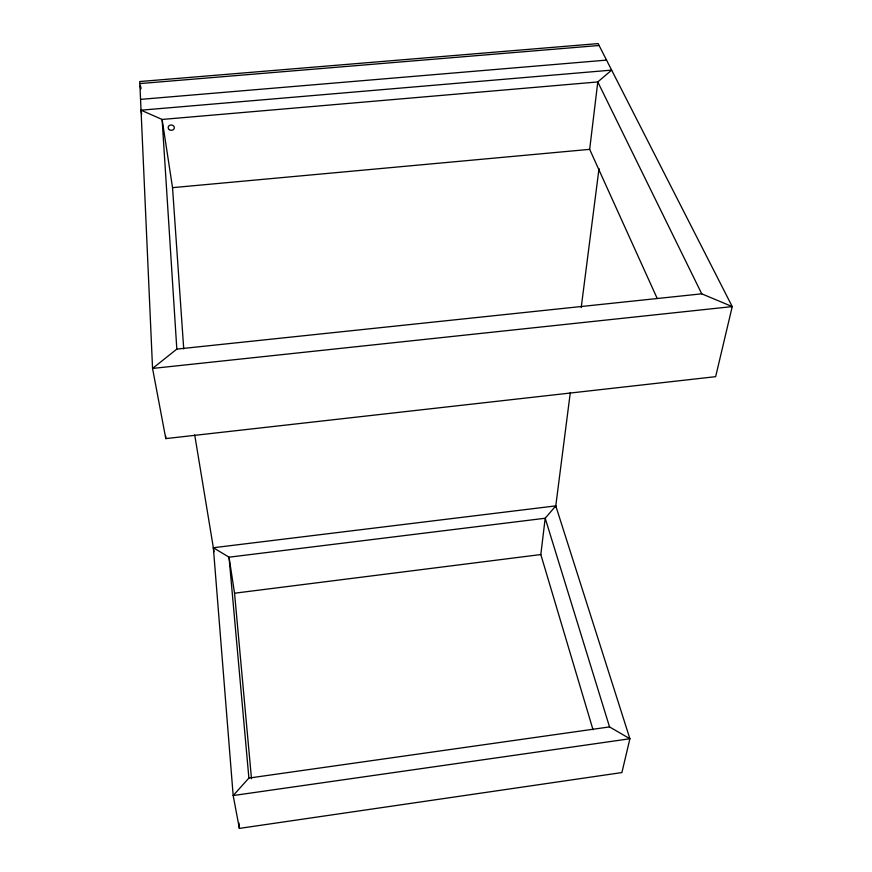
<?xml version="1.0" encoding="UTF-8"?>
<svg xmlns="http://www.w3.org/2000/svg" width="872" height="872" viewBox="0 0 872 872"><rect width="100%" height="100%" fill="white"/><g stroke="black" fill="none" stroke-linecap="round" stroke-linejoin="round"><path stroke-width="1.31" d="M593.025 729.744L540.814 554.548L545.196 518.24L555.78 505.88L629.9 738.758L621.899 772.559L239.375 828.4L233.173 795.558L213.357 547.736L555.78 505.88M657.063 298.148L589.668 149.352L597.789 81.946L611.654 70.109L141.035 110.188L141.7 114.21M555.606 507.188L570.31 392.531M581.21 307.543L599.02 168.59M248.891 778.075L233.173 795.558L629.9 738.758L609.539 726.91L248.891 778.075L229.031 557.186L213.357 547.736M176.82 349.105L152.556 368.442L165.8 438.605L715.65 376.66L732.24 306.595L598.127 43.6L139.76 81.543L152.556 368.442L732.24 306.595L701.742 293.831L176.82 349.105L162.116 119.453L141.035 110.188M251.496 778.729L234.546 593.211L540.814 554.548M701.742 293.831L597.789 81.946L162.116 119.453L172.536 187.654L589.668 149.352M139.847 83.581L599.086 45.486M140.555 99.375L606.552 60.114M609.539 726.91L545.196 518.24L229.031 557.186L234.546 593.211M194.707 434.899L214.022 551.747M140.283 86.263L140.73 88.955M140.414 85.565L140.85 88.257M238.928 822.994L239.375 828.4M172.536 187.654L183.72 348.855M165.658 435.902L165.8 438.605M169.364 129.688A3.085 2.649 5 0 0 174.313 128.064A3.085 2.649 5 0 0 170.095 125.143A3.085 2.649 5 0 0 169.364 129.688"/></g></svg>
